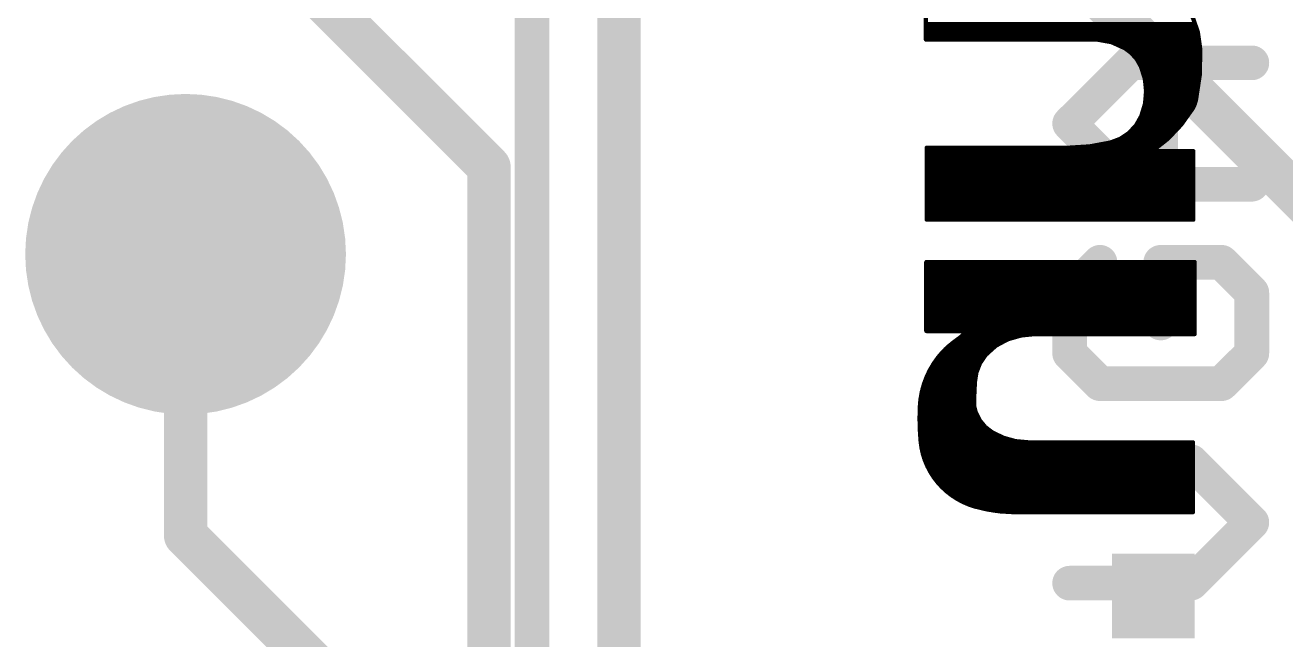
# Model space of a CAD drawing. Extents: x -10.1 to 20.4, y -11.4 to 45.8.
# Drawn here: x 9.22 to 16.61, y 22.63 to 26.23 of the extents above; entities that cross this region are included whole.
import ezdxf

# ---------------------------------------------------------------- set-up
doc = ezdxf.new("R2010")
doc.units = 0
for name, color, linetype in [('1', 12, 'CONTINUOUS'), ('17', 110, 'CONTINUOUS'), ('21', 41, 'CONTINUOUS'), ('22', 40, 'CONTINUOUS')]:
    doc.layers.add(name, color=color, linetype=linetype)

# ---------------------------------------------------------------- blocks, each defined once
blk = doc.blocks.new('ROUNDP')
at = {"const_width": 0.5}
blk.add_lwpolyline([(0, -0.25, 1), (0, 0.25, 1), (0, -0.25)], format="xyb", dxfattribs=at)
blk = doc.blocks.new('RECT')
blk.add_solid([(-0.5, -0.5), (0.5, -0.5), (-0.5, 0.5), (0.5, 0.5)])

msp = doc.modelspace()

# ---------------------------------------------------------------- linework, layer by layer
at = {"layer": '1', "const_width": 0.254}
for points in [[(19.05, 22.86), (12.7, 29.21)], [(11.938, 25.402), (10.16, 27.18)], [(12.7, 10.81), (12.7, 26.93)], [(11.938, 14.478), (11.938, 25.402)], [(10.16, 23.241), (10.16, 24.89)], [(11.176, 22.225), (10.16, 23.241)]]:
    msp.add_lwpolyline(points, dxfattribs=at)
at = {"layer": '1', "const_width": 0.127}
for points in [[(12.0015, 25.402, 1), (11.8745, 25.402)], [(11.8931, 25.3571, 1), (11.9829, 25.4469)], [(10.2235, 24.89, 1), (10.0965, 24.89)], [(10.2049, 23.2859, 1), (10.1151, 23.1961)], [(10.0965, 23.241, 1), (10.2235, 23.241)]]:
    msp.add_lwpolyline(points, format="xyb", dxfattribs=at)
at = {"layer": '21', "const_width": 0.2032}
for points in [[(12.19, 13.81), (12.19, 44.61)], [(15.3407, 25.6563), (15.6966, 26.0122)], [(15.6966, 26.0122), (16.4084, 26.0122)], [(15.8745, 25.3004), (15.8745, 26.0122)], [(15.6966, 25.3004), (15.3407, 25.6563)], [(16.4084, 25.3004), (15.6966, 25.3004)], [(15.5186, 24.8428), (15.3407, 24.6649)], [(16.2305, 24.8428), (15.8745, 24.8428)], [(15.8745, 24.8428), (15.8745, 24.4869)], [(16.4084, 24.6649), (16.2305, 24.8428)], [(15.3407, 24.6649), (15.3407, 24.3089)], [(16.4084, 24.3089), (16.4084, 24.6649)], [(15.3407, 24.3089), (15.5186, 24.131)], [(16.2305, 24.131), (16.4084, 24.3089)], [(15.5186, 24.131), (16.2305, 24.131)], [(16.0525, 23.6734), (15.3407, 23.6734)], [(16.4084, 23.3175), (16.0525, 23.6734)], [(16.0525, 22.9616), (16.4084, 23.3175)], [(15.3407, 22.9616), (16.0525, 22.9616)]]:
    msp.add_lwpolyline(points, dxfattribs=at)
at = {"layer": '21', "const_width": 0.1016}
for points in [[(15.6966, 26.063, 1), (15.6966, 25.9614)], [(15.7325, 25.9763, 1), (15.6607, 26.0481)], [(15.9253, 26.0122, 1), (15.8237, 26.0122)], [(16.4084, 25.9614, 1), (16.4084, 26.063)], [(15.3766, 25.6922, 1), (15.3048, 25.6204)], [(15.3048, 25.6922, 1), (15.3766, 25.6204)], [(15.6966, 25.3512, 1), (15.6966, 25.2496)], [(15.6607, 25.2645, 1), (15.7325, 25.3363)], [(15.8237, 25.3004, 1), (15.9253, 25.3004)], [(16.4084, 25.2496, 1), (16.4084, 25.3512)], [(15.5546, 24.8069, 1), (15.4827, 24.8787)], [(15.8745, 24.8936, 1), (15.8745, 24.792)], [(15.9253, 24.8428, 1), (15.8237, 24.8428)], [(16.2664, 24.8787, 1), (16.1945, 24.8069)], [(16.2305, 24.792, 1), (16.2305, 24.8936)], [(15.3915, 24.6649, 1), (15.2899, 24.6649)], [(15.3048, 24.7008, 1), (15.3766, 24.6289)], [(16.4592, 24.6649, 1), (16.3576, 24.6649)], [(16.3725, 24.6289, 1), (16.4443, 24.7008)], [(15.8237, 24.4869, 1), (15.9253, 24.4869)], [(15.3766, 24.3449, 1), (15.3048, 24.273)], [(16.4443, 24.273, 1), (16.3725, 24.3449)], [(15.2899, 24.3089, 1), (15.3915, 24.3089)], [(16.3576, 24.3089, 1), (16.4592, 24.3089)], [(15.5186, 24.1818, 1), (15.5186, 24.0802)], [(16.2305, 24.0802, 1), (16.2305, 24.1818)], [(15.4827, 24.0951, 1), (15.5546, 24.1669)], [(16.1945, 24.1669, 1), (16.2664, 24.0951)], [(15.3407, 23.7242, 1), (15.3407, 23.6226)], [(16.0884, 23.7093, 1), (16.0166, 23.6375)], [(16.0525, 23.6226, 1), (16.0525, 23.7242)], [(16.4443, 23.2816, 1), (16.3725, 23.3534)], [(16.3725, 23.2816, 1), (16.4443, 23.3534)], [(15.3407, 23.0124, 1), (15.3407, 22.9108)], [(16.0166, 22.9975, 1), (16.0884, 22.9257)], [(16.0525, 22.9108, 1), (16.0525, 23.0124)]]:
    msp.add_lwpolyline(points, format="xyb", dxfattribs=at)
at = {"layer": '22', "const_width": 0.0254}
for points in [[(14.4983, 26.1493), (14.4983, 26.5633)], [(16.0571, 26.2928), (16.0914, 26.1942)], [(14.4983, 26.2382), (16.0761, 26.2382)], [(14.4983, 26.2128), (16.0849, 26.2128)], [(14.4983, 26.1874), (16.0924, 26.1874)], [(14.4983, 26.162), (16.096, 26.162)], [(15.4991, 26.1493), (14.4983, 26.1493)], [(15.5848, 26.134), (15.4991, 26.1493)], [(16.0914, 26.1942), (16.1061, 26.0909)], [(15.5701, 26.1366), (16.0996, 26.1366)], [(15.6642, 26.0985), (15.5848, 26.134)], [(15.6358, 26.1112), (16.1032, 26.1112)], [(15.7026, 26.0696), (15.6642, 26.0985)], [(15.6811, 26.0858), (16.106, 26.0858)], [(15.7344, 26.0336), (15.7026, 26.0696)], [(16.1061, 26.0909), (16.1031, 25.9415)], [(15.7108, 26.0604), (16.1055, 26.0604)], [(15.7332, 26.035), (16.105, 26.035)], [(15.7582, 25.9918), (15.7344, 26.0336)], [(15.7481, 26.0096), (16.1044, 26.0096)], [(15.7813, 25.9205), (15.7582, 25.9918)], [(15.7607, 25.9842), (16.1039, 25.9842)], [(15.7689, 25.9588), (16.1034, 25.9588)], [(15.7772, 25.9334), (16.1018, 25.9334)], [(15.7896, 25.846), (15.7813, 25.9205)], [(16.1031, 25.9415), (16.0807, 25.7937)], [(15.7826, 25.7714), (15.7896, 25.846)], [(15.7827, 25.908), (16.098, 25.908)], [(15.7855, 25.8826), (16.0942, 25.8826)], [(15.7884, 25.8572), (16.0903, 25.8572)], [(15.7607, 25.6997), (15.7826, 25.7714)], [(15.7835, 25.781), (16.0768, 25.781)], [(15.7859, 25.8064), (16.0826, 25.8064)], [(15.7883, 25.8318), (16.0865, 25.8318)], [(16.0807, 25.7937), (16.0727, 25.7675)], [(15.7305, 25.6462), (15.7607, 25.6997)], [(15.7623, 25.7048), (16.0334, 25.7048)], [(15.77, 25.7302), (16.0514, 25.7302)], [(15.7778, 25.7556), (16.0667, 25.7556)], [(16.0604, 25.7429), (15.9945, 25.6499)], [(16.0727, 25.7675), (16.0604, 25.7429)], [(15.6888, 25.601), (15.7305, 25.6462)], [(15.7143, 25.6286), (15.9743, 25.6286)], [(15.7349, 25.654), (15.9974, 25.654)], [(15.7492, 25.6794), (16.0154, 25.6794)], [(15.9945, 25.6499), (15.9161, 25.5672)], [(15.5804, 25.5448), (15.6379, 25.5666)], [(15.6004, 25.5524), (15.8974, 25.5524)], [(15.6379, 25.5666), (15.6888, 25.601)], [(15.6545, 25.5778), (15.9261, 25.5778)], [(15.6908, 25.6032), (15.9502, 25.6032)], [(15.9161, 25.5672), (15.8267, 25.4965)], [(14.5034, 25.0927), (14.5034, 25.5143)], [(14.5034, 25.5143), (15.334, 25.5143)], [(14.5034, 25.5016), (15.8331, 25.5016)], [(14.5034, 25.4762), (16.0655, 25.4762)], [(15.334, 25.5143), (15.4581, 25.522)], [(15.4581, 25.522), (15.5804, 25.5448)], [(15.4851, 25.527), (15.8653, 25.527)], [(15.8267, 25.4965), (15.8267, 25.494)], [(15.8267, 25.494), (16.0655, 25.494)], [(16.0655, 25.494), (16.0655, 25.0927)], [(14.5034, 25.4508), (16.0655, 25.4508)], [(14.5034, 25.4254), (16.0655, 25.4254)], [(14.5034, 25.4), (16.0655, 25.4)], [(14.5034, 25.3746), (16.0655, 25.3746)], [(14.5034, 25.3492), (16.0655, 25.3492)], [(14.5034, 25.3238), (16.0655, 25.3238)], [(14.5034, 25.2984), (16.0655, 25.2984)], [(14.5034, 25.273), (16.0655, 25.273)], [(14.5034, 25.2476), (16.0655, 25.2476)], [(14.5034, 25.2222), (16.0655, 25.2222)], [(14.5034, 25.1968), (16.0655, 25.1968)], [(14.5034, 25.1714), (16.0655, 25.1714)], [(14.5034, 25.146), (16.0655, 25.146)], [(14.5034, 25.1206), (16.0655, 25.1206)], [(14.5034, 25.0952), (16.0655, 25.0952)], [(16.0655, 25.0927), (14.5034, 25.0927)], [(14.5009, 24.8437), (14.5009, 24.4399)], [(16.0731, 24.8437), (14.5009, 24.8437)], [(16.0731, 24.8437), (14.5009, 24.8437)], [(14.5009, 24.8437), (14.5009, 24.4399)], [(14.5009, 24.8412), (16.0731, 24.8412)], [(14.5009, 24.8158), (16.0731, 24.8158)], [(16.0731, 24.4221), (16.0731, 24.8437)], [(16.0731, 24.4221), (16.0731, 24.8437)], [(14.5009, 24.7904), (16.0731, 24.7904)], [(14.5009, 24.765), (16.0731, 24.765)], [(14.5009, 24.7396), (16.0731, 24.7396)], [(14.5009, 24.7142), (16.0731, 24.7142)], [(14.5009, 24.6888), (16.0731, 24.6888)], [(14.5009, 24.6634), (16.0731, 24.6634)], [(14.5009, 24.638), (16.0731, 24.638)], [(14.5009, 24.6126), (16.0731, 24.6126)], [(14.5009, 24.5872), (16.0731, 24.5872)], [(14.5009, 24.5618), (16.0731, 24.5618)], [(14.5009, 24.5364), (16.0731, 24.5364)], [(14.5009, 24.511), (16.0731, 24.511)], [(14.5009, 24.4856), (16.0731, 24.4856)], [(14.5009, 24.4602), (16.0731, 24.4602)], [(14.5009, 24.4399), (14.7218, 24.4399)], [(14.5009, 24.4399), (14.7218, 24.4399)], [(14.7218, 24.4399), (14.7218, 24.4323)], [(14.7218, 24.4399), (14.7218, 24.4323)], [(14.6609, 24.3738), (14.6136, 24.3336)], [(14.699, 24.4018), (14.6609, 24.3738)], [(14.6748, 24.384), (14.9642, 24.384)], [(14.7142, 24.4145), (14.699, 24.4018)], [(14.7081, 24.4094), (15.0402, 24.4094)], [(14.7198, 24.4226), (14.7142, 24.4145)], [(14.7218, 24.4323), (14.7198, 24.4226)], [(14.7218, 24.4348), (16.0731, 24.4348)], [(14.908, 24.3539), (14.9784, 24.3916)], [(14.9784, 24.3916), (15.0558, 24.4139)], [(15.0558, 24.4139), (15.1359, 24.4221)], [(15.1359, 24.4221), (16.0731, 24.4221)], [(15.2044, 24.4221), (16.0731, 24.4221)], [(14.6136, 24.3336), (14.572, 24.2875)], [(14.5903, 24.3078), (14.8572, 24.3078)], [(14.6132, 24.3332), (14.8852, 24.3332)], [(14.643, 24.3586), (14.9168, 24.3586)], [(14.8158, 24.2521), (14.8488, 24.3002)], [(14.8488, 24.3002), (14.908, 24.3539)], [(14.572, 24.2875), (14.5152, 24.1976)], [(14.5367, 24.2316), (14.8077, 24.2316)], [(14.5527, 24.257), (14.8192, 24.257)], [(14.5688, 24.2824), (14.8366, 24.2824)], [(14.7943, 24.1978), (14.8158, 24.2521)], [(14.5152, 24.1976), (14.4783, 24.098)], [(14.4996, 24.1554), (14.7877, 24.1554)], [(14.509, 24.1808), (14.7916, 24.1808)], [(14.5206, 24.2062), (14.7976, 24.2062)], [(14.7853, 24.1402), (14.7943, 24.1978)], [(14.4783, 24.098), (14.4628, 23.9928)], [(14.4755, 24.0792), (14.7826, 24.0792)], [(14.4808, 24.1046), (14.7837, 24.1046)], [(14.4902, 24.13), (14.7848, 24.13)], [(14.7803, 24.0284), (14.7853, 24.1402)], [(14.4643, 24.003), (14.7816, 24.003)], [(14.468, 24.0284), (14.7803, 24.0284)], [(14.4718, 24.0538), (14.7814, 24.0538)], [(14.7821, 23.9949), (14.7803, 24.0284)], [(14.4628, 23.9928), (14.4678, 23.7922)], [(14.4632, 23.9776), (14.7865, 23.9776)], [(14.4638, 23.9522), (14.7955, 23.9522)], [(14.4644, 23.9268), (14.8082, 23.9268)], [(14.7904, 23.9624), (14.7821, 23.9949)], [(14.8134, 23.9164), (14.7904, 23.9624)], [(14.4651, 23.9014), (14.8258, 23.9014)], [(14.4657, 23.876), (14.8471, 23.876)], [(14.4663, 23.8506), (14.8802, 23.8506)], [(14.8461, 23.8768), (14.8134, 23.9164)], [(14.8869, 23.8455), (14.8461, 23.8768)], [(14.467, 23.8252), (14.9289, 23.8252)], [(14.4676, 23.7998), (15.0024, 23.7998)], [(14.4678, 23.7922), (14.4883, 23.6945)], [(14.4715, 23.7744), (16.063, 23.7744)], [(14.9533, 23.8134), (14.8869, 23.8455)], [(15.0244, 23.7937), (14.9533, 23.8134)], [(15.0978, 23.7871), (15.0244, 23.7937)], [(16.063, 23.7871), (15.0978, 23.7871)], [(16.063, 23.7871), (15.0978, 23.7871)], [(16.063, 23.3782), (16.063, 23.7871)], [(16.063, 23.3782), (16.063, 23.7871)], [(14.4769, 23.749), (16.063, 23.749)], [(14.4822, 23.7236), (16.063, 23.7236)], [(14.4875, 23.6982), (16.063, 23.6982)], [(14.4883, 23.6945), (14.5306, 23.604)], [(14.4984, 23.6728), (16.063, 23.6728)], [(14.5103, 23.6474), (16.063, 23.6474)], [(14.5221, 23.622), (16.063, 23.622)], [(14.5306, 23.604), (14.5923, 23.5255)], [(14.5364, 23.5966), (16.063, 23.5966)], [(14.5564, 23.5712), (16.063, 23.5712)], [(14.5763, 23.5458), (16.063, 23.5458)], [(14.5923, 23.5255), (14.6498, 23.4766)], [(14.5983, 23.5204), (16.063, 23.5204)], [(14.6282, 23.495), (16.063, 23.495)], [(14.6498, 23.4766), (14.7148, 23.4381)], [(14.6616, 23.4696), (16.063, 23.4696)], [(14.7045, 23.4442), (16.063, 23.4442)], [(14.7148, 23.4381), (14.7853, 23.4112)], [(14.7654, 23.4188), (16.063, 23.4188)], [(14.7853, 23.4112), (14.896, 23.3872)], [(14.8675, 23.3934), (16.063, 23.3934)], [(14.896, 23.3872), (15.0089, 23.3782)], [(15.0089, 23.3782), (16.063, 23.3782)], [(15.0089, 23.3782), (16.063, 23.3782)]]:
    msp.add_lwpolyline(points, dxfattribs=at)
at = {"layer": '22'}
for points, const_width in [([(14.4983, 26.2446, 1), (14.4983, 26.2319)], 0.0127), ([(14.4983, 26.2192, 1), (14.4983, 26.2065)], 0.0127), ([(16.0761, 26.2319, 1), (16.0761, 26.2446)], 0.0127), ([(16.0849, 26.2065, 1), (16.0849, 26.2192)], 0.0127), ([(14.4983, 26.1938, 1), (14.4983, 26.181)], 0.0127), ([(14.4983, 26.1684, 1), (14.4983, 26.1557)], 0.0127), ([(14.4983, 26.1557, 1), (14.4983, 26.1429)], 0.0127), ([(14.492, 26.1493, 1), (14.5046, 26.1493)], 0.0127), ([(15.5002, 26.1556, 1), (15.498, 26.143)], 0.0127), ([(15.4991, 26.1429, 1), (15.4991, 26.1557)], 0.0127), ([(16.0977, 26.1951, 1), (16.0851, 26.1933)], 0.0127), ([(16.0854, 26.1922, 1), (16.0974, 26.1963)], 0.0127), ([(16.0924, 26.181, 1), (16.0924, 26.1938)], 0.0127), ([(16.096, 26.1557, 1), (16.096, 26.1684)], 0.0127), ([(15.5701, 26.143, 1), (15.5701, 26.1303)], 0.0127), ([(15.5873, 26.1398, 1), (15.5822, 26.1282)], 0.0127), ([(15.5836, 26.1277, 1), (15.5859, 26.1402)], 0.0127), ([(15.6358, 26.1176, 1), (15.6358, 26.1048)], 0.0127), ([(15.668, 26.1036, 1), (15.6604, 26.0934)], 0.0127), ([(15.6616, 26.0927, 1), (15.6668, 26.1043)], 0.0127), ([(15.6811, 26.0922, 1), (15.6811, 26.0795)], 0.0127), ([(15.7074, 26.0738, 1), (15.6979, 26.0654)], 0.0127), ([(15.6988, 26.0646, 1), (15.7065, 26.0747)], 0.0127), ([(16.0996, 26.1303, 1), (16.0996, 26.143)], 0.0127), ([(16.1124, 26.0908, 1), (16.0998, 26.091)], 0.0127), ([(16.0998, 26.09, 1), (16.1124, 26.0918)], 0.0127), ([(16.1032, 26.1048, 1), (16.1032, 26.1176)], 0.0127), ([(16.106, 26.0795, 1), (16.106, 26.0922)], 0.0127), ([(15.7108, 26.0668, 1), (15.7108, 26.0541)], 0.0127), ([(15.7332, 26.0414, 1), (15.7332, 26.0286)], 0.0127), ([(15.7399, 26.0367, 1), (15.7289, 26.0304)], 0.0127), ([(15.7297, 26.0294, 1), (15.7392, 26.0378)], 0.0127), ([(15.7481, 26.016, 1), (15.7481, 26.0033)], 0.0127), ([(15.7642, 25.9938, 1), (15.7522, 25.9898)], 0.0127), ([(16.1044, 26.0033, 1), (16.1044, 26.016)], 0.0127), ([(16.105, 26.0286, 1), (16.105, 26.0414)], 0.0127), ([(16.1055, 26.0541, 1), (16.1055, 26.0668)], 0.0127), ([(15.7527, 25.9887, 1), (15.7637, 25.9949)], 0.0127), ([(15.7607, 25.9906, 1), (15.7607, 25.9779)], 0.0127), ([(15.7689, 25.9652, 1), (15.7689, 25.9524)], 0.0127), ([(15.7772, 25.9398, 1), (15.7772, 25.9271)], 0.0127), ([(15.7877, 25.9212, 1), (15.775, 25.9198)], 0.0127), ([(16.0967, 25.9416, 1), (16.1094, 25.9413)], 0.0127), ([(16.1093, 25.9405, 1), (16.0968, 25.9424)], 0.0127), ([(16.1018, 25.9271, 1), (16.1018, 25.9398)], 0.0127), ([(16.1034, 25.9524, 1), (16.1034, 25.9652)], 0.0127), ([(16.1039, 25.9779, 1), (16.1039, 25.9906)], 0.0127), ([(15.7753, 25.9185, 1), (15.7874, 25.9225)], 0.0127), ([(15.7827, 25.9144, 1), (15.7827, 25.9017)], 0.0127), ([(15.7855, 25.889, 1), (15.7855, 25.8762)], 0.0127), ([(15.7884, 25.8636, 1), (15.7884, 25.8509)], 0.0127), ([(15.7959, 25.8454, 1), (15.7833, 25.8466)], 0.0127), ([(16.0903, 25.8509, 1), (16.0903, 25.8636)], 0.0127), ([(16.0942, 25.8762, 1), (16.0942, 25.889)], 0.0127), ([(16.098, 25.9017, 1), (16.098, 25.9144)], 0.0127), ([(15.7887, 25.7695, 1), (15.7765, 25.7732)], 0.0127), ([(15.7835, 25.7874, 1), (15.7835, 25.7747)], 0.0127), ([(15.7859, 25.8128, 1), (15.7859, 25.8)], 0.0127), ([(15.7883, 25.8382, 1), (15.7883, 25.8255)], 0.0127), ([(15.7833, 25.8453, 1), (15.7959, 25.8467)], 0.0127), ([(16.0744, 25.7947, 1), (16.087, 25.7927)], 0.0127), ([(16.0868, 25.7918, 1), (16.0746, 25.7956)], 0.0127), ([(16.0768, 25.7747, 1), (16.0768, 25.7874)], 0.0127), ([(16.0826, 25.8, 1), (16.0826, 25.8128)], 0.0127), ([(16.0865, 25.8255, 1), (16.0865, 25.8382)], 0.0127), ([(15.7546, 25.7016, 1), (15.7668, 25.6978)], 0.0127), ([(15.7662, 25.6966, 1), (15.7552, 25.7028)], 0.0127), ([(15.7623, 25.7112, 1), (15.7623, 25.6985)], 0.0127), ([(15.77, 25.7366, 1), (15.77, 25.7238)], 0.0127), ([(15.7778, 25.762, 1), (15.7778, 25.7492)], 0.0127), ([(15.7763, 25.772, 1), (15.7889, 25.7708)], 0.0127), ([(16.0334, 25.6985, 1), (16.0334, 25.7112)], 0.0127), ([(16.0514, 25.7238, 1), (16.0514, 25.7366)], 0.0127), ([(16.0547, 25.7457, 1), (16.0661, 25.7401)], 0.0127), ([(16.0656, 25.7392, 1), (16.0552, 25.7466)], 0.0127), ([(16.0666, 25.7693, 1), (16.0787, 25.7656)], 0.0127), ([(16.0667, 25.7492, 1), (16.0667, 25.762)], 0.0127), ([(16.0783, 25.7646, 1), (16.067, 25.7703)], 0.0127), ([(15.7143, 25.635, 1), (15.7143, 25.6223)], 0.0127), ([(15.725, 25.6493, 1), (15.736, 25.643)], 0.0127), ([(15.7352, 25.6419, 1), (15.7258, 25.6505)], 0.0127), ([(15.7349, 25.6604, 1), (15.7349, 25.6476)], 0.0127), ([(15.7492, 25.6858, 1), (15.7492, 25.673)], 0.0127), ([(15.9743, 25.6223, 1), (15.9743, 25.635)], 0.0127), ([(15.9893, 25.6536, 1), (15.9997, 25.6462)], 0.0127), ([(15.9991, 25.6455, 1), (15.9899, 25.6543)], 0.0127), ([(15.9974, 25.6476, 1), (15.9974, 25.6604)], 0.0127), ([(16.0154, 25.673, 1), (16.0154, 25.6858)], 0.0127), ([(15.6004, 25.5588, 1), (15.6004, 25.5461)], 0.0127), ([(15.6343, 25.5719, 1), (15.6414, 25.5613)], 0.0127), ([(15.6401, 25.5607, 1), (15.6356, 25.5725)], 0.0127), ([(15.6545, 25.5842, 1), (15.6545, 25.5714)], 0.0127), ([(15.6841, 25.6053, 1), (15.6935, 25.5967)], 0.0127), ([(15.6908, 25.6096, 1), (15.6908, 25.5968)], 0.0127), ([(15.6924, 25.5957, 1), (15.6853, 25.6063)], 0.0127), ([(15.8974, 25.5461, 1), (15.8974, 25.5588)], 0.0127), ([(15.9115, 25.5716, 1), (15.9207, 25.5628)], 0.0127), ([(15.92, 25.5622, 1), (15.9121, 25.5722)], 0.0127), ([(15.9261, 25.5714, 1), (15.9261, 25.5842)], 0.0127), ([(15.9502, 25.5968, 1), (15.9502, 25.6096)], 0.0127), ([(14.5034, 25.5207, 1), (14.5034, 25.508)], 0.0127), ([(14.5034, 25.508, 1), (14.5034, 25.4952)], 0.0127), ([(14.5034, 25.4826, 1), (14.5034, 25.4699)], 0.0127), ([(14.5098, 25.5143, 1), (14.4971, 25.5143)], 0.0127), ([(15.3336, 25.5206, 1), (15.3344, 25.508)], 0.0127), ([(15.334, 25.508, 1), (15.334, 25.5207)], 0.0127), ([(15.457, 25.5282, 1), (15.4593, 25.5157)], 0.0127), ([(15.4585, 25.5156, 1), (15.4577, 25.5283)], 0.0127), ([(15.4851, 25.5334, 1), (15.4851, 25.5206)], 0.0127), ([(15.5781, 25.5507, 1), (15.5827, 25.5389)], 0.0127), ([(15.5816, 25.5386, 1), (15.5792, 25.551)], 0.0127), ([(15.8331, 25.4965, 1), (15.8204, 25.4965)], 0.0127), ([(15.8228, 25.5015, 1), (15.8306, 25.4915)], 0.0127), ([(15.8267, 25.5004, 1), (15.8267, 25.4876)], 0.0127), ([(15.8204, 25.494, 1), (15.8331, 25.494)], 0.0127), ([(15.8331, 25.4952, 1), (15.8331, 25.508)], 0.0127), ([(15.8653, 25.5206, 1), (15.8653, 25.5334)], 0.0127), ([(16.0719, 25.494, 1), (16.0591, 25.494)], 0.0127), ([(16.0655, 25.4876, 1), (16.0655, 25.5004)], 0.0127), ([(16.0655, 25.4699, 1), (16.0655, 25.4826)], 0.0127), ([(14.5034, 25.4572, 1), (14.5034, 25.4444)], 0.0127), ([(14.5034, 25.4318, 1), (14.5034, 25.419)], 0.0127), ([(14.5034, 25.4064, 1), (14.5034, 25.3937)], 0.0127), ([(16.0655, 25.4444, 1), (16.0655, 25.4572)], 0.0127), ([(16.0655, 25.419, 1), (16.0655, 25.4318)], 0.0127), ([(16.0655, 25.3937, 1), (16.0655, 25.4064)], 0.0127), ([(14.5034, 25.381, 1), (14.5034, 25.3682)], 0.0127), ([(14.5034, 25.3556, 1), (14.5034, 25.3428)], 0.0127), ([(16.0655, 25.3682, 1), (16.0655, 25.381)], 0.0127), ([(16.0655, 25.3428, 1), (16.0655, 25.3556)], 0.0127), ([(14.5034, 25.3302, 1), (14.5034, 25.3175)], 0.0127), ([(14.5034, 25.3048, 1), (14.5034, 25.292)], 0.0127), ([(14.5034, 25.2794, 1), (14.5034, 25.2666)], 0.0127), ([(16.0655, 25.3175, 1), (16.0655, 25.3302)], 0.0127), ([(16.0655, 25.292, 1), (16.0655, 25.3048)], 0.0127), ([(16.0655, 25.2666, 1), (16.0655, 25.2794)], 0.0127), ([(14.5034, 25.254, 1), (14.5034, 25.2413)], 0.0127), ([(14.5034, 25.2286, 1), (14.5034, 25.2158)], 0.0127), ([(14.5034, 25.2032, 1), (14.5034, 25.1904)], 0.0127), ([(16.0655, 25.2413, 1), (16.0655, 25.254)], 0.0127), ([(16.0655, 25.2158, 1), (16.0655, 25.2286)], 0.0127), ([(16.0655, 25.1904, 1), (16.0655, 25.2032)], 0.0127), ([(14.5034, 25.1778, 1), (14.5034, 25.1651)], 0.0127), ([(14.5034, 25.1524, 1), (14.5034, 25.1396)], 0.0127), ([(14.5034, 25.127, 1), (14.5034, 25.1142)], 0.0127), ([(16.0655, 25.1651, 1), (16.0655, 25.1778)], 0.0127), ([(16.0655, 25.1396, 1), (16.0655, 25.1524)], 0.0127), ([(16.0655, 25.1142, 1), (16.0655, 25.127)], 0.0127), ([(14.5034, 25.1016, 1), (14.5034, 25.0889)], 0.0127), ([(14.5034, 25.0991, 1), (14.5034, 25.0863)], 0.0127), ([(14.4971, 25.0927, 1), (14.5098, 25.0927)], 0.0127), ([(16.0591, 25.0927, 1), (16.0719, 25.0927)], 0.0127), ([(16.0655, 25.0889, 1), (16.0655, 25.1016)], 0.0127), ([(16.0655, 25.0863, 1), (16.0655, 25.0991)], 0.0127), ([(14.5009, 24.8501, 1), (14.5009, 24.8374)], 0.0127), ([(14.5009, 24.8501, 1), (14.5009, 24.8374)], 0.0127), ([(14.5073, 24.8437, 1), (14.4946, 24.8437)], 0.0127), ([(14.5073, 24.8437, 1), (14.4946, 24.8437)], 0.0127), ([(14.5009, 24.8476, 1), (14.5009, 24.8348)], 0.0127), ([(14.5009, 24.8222, 1), (14.5009, 24.8094)], 0.0127), ([(16.0795, 24.8437, 1), (16.0667, 24.8437)], 0.0127), ([(16.0795, 24.8437, 1), (16.0667, 24.8437)], 0.0127), ([(16.0731, 24.8374, 1), (16.0731, 24.8501)], 0.0127), ([(16.0731, 24.8374, 1), (16.0731, 24.8501)], 0.0127), ([(16.0731, 24.8348, 1), (16.0731, 24.8476)], 0.0127), ([(16.0731, 24.8094, 1), (16.0731, 24.8222)], 0.0127), ([(14.5009, 24.7968, 1), (14.5009, 24.7841)], 0.0127), ([(14.5009, 24.7714, 1), (14.5009, 24.7586)], 0.0127), ([(14.5009, 24.746, 1), (14.5009, 24.7333)], 0.0127), ([(16.0731, 24.7841, 1), (16.0731, 24.7968)], 0.0127), ([(16.0731, 24.7586, 1), (16.0731, 24.7714)], 0.0127), ([(16.0731, 24.7333, 1), (16.0731, 24.746)], 0.0127), ([(14.5009, 24.7206, 1), (14.5009, 24.7079)], 0.0127), ([(14.5009, 24.6952, 1), (14.5009, 24.6824)], 0.0127), ([(14.5009, 24.6698, 1), (14.5009, 24.6571)], 0.0127), ([(16.0731, 24.7079, 1), (16.0731, 24.7206)], 0.0127), ([(16.0731, 24.6824, 1), (16.0731, 24.6952)], 0.0127), ([(16.0731, 24.6571, 1), (16.0731, 24.6698)], 0.0127), ([(14.5009, 24.6444, 1), (14.5009, 24.6317)], 0.0127), ([(14.5009, 24.619, 1), (14.5009, 24.6062)], 0.0127), ([(14.5009, 24.5936, 1), (14.5009, 24.5809)], 0.0127), ([(16.0731, 24.6317, 1), (16.0731, 24.6444)], 0.0127), ([(16.0731, 24.6062, 1), (16.0731, 24.619)], 0.0127), ([(16.0731, 24.5809, 1), (16.0731, 24.5936)], 0.0127), ([(14.5009, 24.5682, 1), (14.5009, 24.5555)], 0.0127), ([(14.5009, 24.5428, 1), (14.5009, 24.53)], 0.0127), ([(16.0731, 24.5555, 1), (16.0731, 24.5682)], 0.0127), ([(16.0731, 24.53, 1), (16.0731, 24.5428)], 0.0127), ([(14.5009, 24.5174, 1), (14.5009, 24.5047)], 0.0127), ([(14.5009, 24.492, 1), (14.5009, 24.4793)], 0.0127), ([(14.5009, 24.4666, 1), (14.5009, 24.4538)], 0.0127), ([(14.5009, 24.4463, 1), (14.5009, 24.4336)], 0.0127), ([(14.5009, 24.4463, 1), (14.5009, 24.4336)], 0.0127), ([(14.7281, 24.4399, 1), (14.7155, 24.4399)], 0.0127), ([(14.7281, 24.4399, 1), (14.7155, 24.4399)], 0.0127), ([(14.7218, 24.4336, 1), (14.7218, 24.4463)], 0.0127), ([(14.7218, 24.4336, 1), (14.7218, 24.4463)], 0.0127), ([(16.0731, 24.5047, 1), (16.0731, 24.5174)], 0.0127), ([(16.0731, 24.4793, 1), (16.0731, 24.492)], 0.0127), ([(16.0731, 24.4538, 1), (16.0731, 24.4666)], 0.0127), ([(14.4946, 24.4399, 1), (14.5073, 24.4399)], 0.0127), ([(14.4946, 24.4399, 1), (14.5073, 24.4399)], 0.0127), ([(14.6609, 24.3738, 0.0664), (14.572, 24.2875)], 0.0254), ([(14.699, 24.4018, 0.0022), (14.6609, 24.3738)], 0.0254), ([(14.6571, 24.3789, 1), (14.6647, 24.3687)], 0.0127), ([(14.6571, 24.3789, 1), (14.6647, 24.3687)], 0.0127), ([(14.665, 24.369, 1), (14.6568, 24.3786)], 0.0127), ([(14.6647, 24.3687, 1), (14.6571, 24.3789)], 0.0127), ([(14.6748, 24.3904, 1), (14.6748, 24.3776)], 0.0127), ([(14.699, 24.4018, 0.0333), (14.7142, 24.4145)], 0.0254), ([(14.6953, 24.4069, 1), (14.7027, 24.3967)], 0.0127), ([(14.6949, 24.4067, 1), (14.7031, 24.3969)], 0.0127), ([(14.7028, 24.3967, 1), (14.6952, 24.4069)], 0.0127), ([(14.7027, 24.3967, 1), (14.6953, 24.4069)], 0.0127), ([(14.7081, 24.4158, 1), (14.7081, 24.4031)], 0.0127), ([(14.7142, 24.4145, 0.205), (14.7218, 24.4323)], 0.0254), ([(14.7098, 24.4191, 1), (14.7186, 24.4099)], 0.0127), ([(14.709, 24.4181, 1), (14.7194, 24.4109)], 0.0127), ([(14.7186, 24.4099, 1), (14.7098, 24.4191)], 0.0127), ([(14.7183, 24.4096, 1), (14.7101, 24.4194)], 0.0127), ([(14.7136, 24.4239, 1), (14.726, 24.4214)], 0.0127), ([(14.725, 24.419, 1), (14.7146, 24.4262)], 0.0127), ([(14.7218, 24.4412, 1), (14.7218, 24.4285)], 0.0127), ([(14.7281, 24.4323, 1), (14.7155, 24.4323)], 0.0127), ([(14.7155, 24.4323, 1), (14.7281, 24.4323)], 0.0127), ([(14.7155, 24.4323, 1), (14.7281, 24.4323)], 0.0127), ([(14.728, 24.431, 1), (14.7156, 24.4336)], 0.0127), ([(14.9784, 24.3916, 0.1229), (14.8488, 24.3002)], 0.0254), ([(14.9642, 24.3776, 1), (14.9642, 24.3904)], 0.0127), ([(15.1359, 24.4221, 0.0895), (14.9784, 24.3916)], 0.0254), ([(14.9766, 24.3977, 1), (14.9802, 24.3855)], 0.0127), ([(14.9761, 24.3975, 1), (14.9807, 24.3857)], 0.0127), ([(14.9814, 24.386, 1), (14.9754, 24.3972)], 0.0127), ([(14.9807, 24.3857, 1), (14.9761, 24.3975)], 0.0127), ([(15.0402, 24.4031, 1), (15.0402, 24.4158)], 0.0127), ([(15.0551, 24.4202, 1), (15.0564, 24.4076)], 0.0127), ([(15.0575, 24.4078, 1), (15.054, 24.42)], 0.0127), ([(15.2044, 24.4221, 0.0064), (15.1359, 24.4221)], 0.0254), ([(15.1359, 24.4285, 1), (15.1359, 24.4157)], 0.0127), ([(15.1358, 24.4284, 1), (15.136, 24.4158)], 0.0127), ([(15.1365, 24.4158, 1), (15.1353, 24.4284)], 0.0127), ([(15.136, 24.4158, 1), (15.1358, 24.4284)], 0.0127), ([(15.2044, 24.4285, 1), (15.2044, 24.4157)], 0.0127), ([(15.2043, 24.4158, 1), (15.2045, 24.4284)], 0.0127), ([(16.0667, 24.4221, 1), (16.0795, 24.4221)], 0.0127), ([(16.0667, 24.4221, 1), (16.0795, 24.4221)], 0.0127), ([(16.0731, 24.4285, 1), (16.0731, 24.4412)], 0.0127), ([(16.0731, 24.4157, 1), (16.0731, 24.4285)], 0.0127), ([(16.0731, 24.4157, 1), (16.0731, 24.4285)], 0.0127), ([(14.5903, 24.3142, 1), (14.5903, 24.3014)], 0.0127), ([(14.6132, 24.3396, 1), (14.6132, 24.3269)], 0.0127), ([(14.6095, 24.3384, 1), (14.6177, 24.3288)], 0.0127), ([(14.6183, 24.3293, 1), (14.6089, 24.3379)], 0.0127), ([(14.643, 24.365, 1), (14.643, 24.3523)], 0.0127), ([(14.8488, 24.3002, 0.1688), (14.7853, 24.1402)], 0.0254), ([(14.8445, 24.3049, 1), (14.8531, 24.2955)], 0.0127), ([(14.844, 24.3043, 1), (14.8536, 24.2961)], 0.0127), ([(14.854, 24.2966, 1), (14.8436, 24.3038)], 0.0127), ([(14.8536, 24.2961, 1), (14.844, 24.3043)], 0.0127), ([(14.8572, 24.3014, 1), (14.8572, 24.3142)], 0.0127), ([(14.8852, 24.3269, 1), (14.8852, 24.3396)], 0.0127), ([(14.905, 24.3595, 1), (14.911, 24.3483)], 0.0127), ([(14.9122, 24.3492, 1), (14.9037, 24.3586)], 0.0127), ([(14.9168, 24.3523, 1), (14.9168, 24.365)], 0.0127), ([(14.572, 24.2875, 0.1577), (14.4628, 23.9928)], 0.0254), ([(14.5367, 24.238, 1), (14.5367, 24.2252)], 0.0127), ([(14.5527, 24.2634, 1), (14.5527, 24.2507)], 0.0127), ([(14.5688, 24.2888, 1), (14.5688, 24.2761)], 0.0127), ([(14.5673, 24.2918, 1), (14.5767, 24.2832)], 0.0127), ([(14.567, 24.2914, 1), (14.577, 24.2836)], 0.0127), ([(14.5774, 24.2841, 1), (14.5666, 24.2909)], 0.0127), ([(14.577, 24.2836, 1), (14.567, 24.2914)], 0.0127), ([(14.8077, 24.2252, 1), (14.8077, 24.238)], 0.0127), ([(14.8106, 24.2557, 1), (14.8211, 24.2485)], 0.0127), ([(14.8217, 24.2497, 1), (14.8099, 24.2544)], 0.0127), ([(14.8192, 24.2507, 1), (14.8192, 24.2634)], 0.0127), ([(14.8366, 24.2761, 1), (14.8366, 24.2888)], 0.0127), ([(14.4996, 24.1618, 1), (14.4996, 24.149)], 0.0127), ([(14.509, 24.1872, 1), (14.509, 24.1745)], 0.0127), ([(14.5099, 24.201, 1), (14.5206, 24.1942)], 0.0127), ([(14.5212, 24.1954, 1), (14.5093, 24.1998)], 0.0127), ([(14.5206, 24.2126, 1), (14.5206, 24.1999)], 0.0127), ([(14.7877, 24.149, 1), (14.7877, 24.1618)], 0.0127), ([(14.7884, 24.2002, 1), (14.8002, 24.1955)], 0.0127), ([(14.8006, 24.1969, 1), (14.788, 24.1988)], 0.0127), ([(14.7916, 24.1745, 1), (14.7916, 24.1872)], 0.0127), ([(14.7976, 24.1999, 1), (14.7976, 24.2126)], 0.0127), ([(14.4755, 24.0856, 1), (14.4755, 24.0728)], 0.0127), ([(14.4723, 24.1002, 1), (14.4842, 24.0958)], 0.0127), ([(14.4846, 24.097, 1), (14.472, 24.0989)], 0.0127), ([(14.4808, 24.111, 1), (14.4808, 24.0983)], 0.0127), ([(14.4902, 24.1364, 1), (14.4902, 24.1237)], 0.0127), ([(14.7803, 24.0284, 0.0006), (14.7853, 24.1402)], 0.0254), ([(14.779, 24.1412, 1), (14.7916, 24.1392)], 0.0127), ([(14.779, 24.1405, 1), (14.7916, 24.1399)], 0.0127), ([(14.7916, 24.1399, 1), (14.779, 24.1405)], 0.0127), ([(14.7916, 24.1399, 1), (14.779, 24.1405)], 0.0127), ([(14.7826, 24.0728, 1), (14.7826, 24.0856)], 0.0127), ([(14.7837, 24.0983, 1), (14.7837, 24.111)], 0.0127), ([(14.7848, 24.1237, 1), (14.7848, 24.1364)], 0.0127), ([(14.4643, 24.0094, 1), (14.4643, 23.9966)], 0.0127), ([(14.468, 24.0348, 1), (14.468, 24.0221)], 0.0127), ([(14.4718, 24.0602, 1), (14.4718, 24.0475)], 0.0127), ([(14.7803, 24.0284, 0.0992), (14.7904, 23.9624)], 0.0254), ([(14.7866, 24.0287, 1), (14.774, 24.0281)], 0.0127), ([(14.774, 24.0287, 1), (14.7866, 24.0281)], 0.0127), ([(14.774, 24.0287, 1), (14.7866, 24.0281)], 0.0127), ([(14.7866, 24.0281, 1), (14.774, 24.0287)], 0.0127), ([(14.7803, 24.0221, 1), (14.7803, 24.0348)], 0.0127), ([(14.7814, 24.0475, 1), (14.7814, 24.0602)], 0.0127), ([(14.7816, 23.9966, 1), (14.7816, 24.0094)], 0.0127), ([(14.4628, 23.9928, 0.0335), (14.4678, 23.7922)], 0.0254), ([(14.4691, 23.993, 1), (14.4565, 23.9926)], 0.0127), ([(14.4565, 23.9937, 1), (14.4691, 23.9919)], 0.0127), ([(14.4565, 23.9931, 1), (14.4691, 23.9925)], 0.0127), ([(14.4691, 23.9925, 1), (14.4565, 23.9931)], 0.0127), ([(14.4632, 23.984, 1), (14.4632, 23.9713)], 0.0127), ([(14.4638, 23.9586, 1), (14.4638, 23.9459)], 0.0127), ([(14.4644, 23.9332, 1), (14.4644, 23.9204)], 0.0127), ([(14.7882, 23.9965, 1), (14.7759, 23.9933)], 0.0127), ([(14.7757, 23.9946, 1), (14.7884, 23.9952)], 0.0127), ([(14.7961, 23.9652, 1), (14.7847, 23.9596)], 0.0127), ([(14.7904, 23.9624, 0.1719), (14.8869, 23.8455)], 0.0254), ([(14.7964, 23.9646, 1), (14.7844, 23.9602)], 0.0127), ([(14.7842, 23.9608, 1), (14.7966, 23.964)], 0.0127), ([(14.7844, 23.9602, 1), (14.7964, 23.9646)], 0.0127), ([(14.7865, 23.9713, 1), (14.7865, 23.984)], 0.0127), ([(14.7955, 23.9459, 1), (14.7955, 23.9586)], 0.0127), ([(14.8082, 23.9204, 1), (14.8082, 23.9332)], 0.0127), ([(14.4651, 23.9078, 1), (14.4651, 23.8951)], 0.0127), ([(14.4657, 23.8824, 1), (14.4657, 23.8697)], 0.0127), ([(14.4663, 23.857, 1), (14.4663, 23.8442)], 0.0127), ([(14.8183, 23.9204, 1), (14.8085, 23.9124)], 0.0127), ([(14.8077, 23.9136, 1), (14.819, 23.9192)], 0.0127), ([(14.8258, 23.8951, 1), (14.8258, 23.9078)], 0.0127), ([(14.85, 23.8818, 1), (14.8422, 23.8717)], 0.0127), ([(14.8412, 23.8727, 1), (14.851, 23.8808)], 0.0127), ([(14.8471, 23.8697, 1), (14.8471, 23.8824)], 0.0127), ([(14.8802, 23.8442, 1), (14.8802, 23.857)], 0.0127), ([(14.467, 23.8316, 1), (14.467, 23.8189)], 0.0127), ([(14.4676, 23.8062, 1), (14.4676, 23.7934)], 0.0127), ([(14.474, 23.7935, 1), (14.4616, 23.7909)], 0.0127), ([(14.4678, 23.7922, 0.1741), (14.5923, 23.5255)], 0.0254), ([(14.4741, 23.7928, 1), (14.4615, 23.7916)], 0.0127), ([(14.4615, 23.7916, 1), (14.4741, 23.7928)], 0.0127), ([(14.4615, 23.792, 1), (14.4741, 23.7924)], 0.0127), ([(14.4715, 23.7808, 1), (14.4715, 23.768)], 0.0127), ([(14.8897, 23.8512, 1), (14.8841, 23.8398)], 0.0127), ([(14.8869, 23.8455, 0.136), (15.0978, 23.7871)], 0.0254), ([(14.8902, 23.8509, 1), (14.8836, 23.8401)], 0.0127), ([(14.883, 23.8405, 1), (14.8908, 23.8505)], 0.0127), ([(14.8836, 23.8401, 1), (14.8902, 23.8509)], 0.0127), ([(14.9289, 23.8189, 1), (14.9289, 23.8316)], 0.0127), ([(14.955, 23.8195, 1), (14.9516, 23.8073)], 0.0127), ([(14.9505, 23.8077, 1), (14.9561, 23.8191)], 0.0127), ([(15.0024, 23.7934, 1), (15.0024, 23.8062)], 0.0127), ([(15.0249, 23.8, 1), (15.0238, 23.7874)], 0.0127), ([(15.0227, 23.7876, 1), (15.0261, 23.7998)], 0.0127), ([(15.0978, 23.7935, 1), (15.0978, 23.7808)], 0.0127), ([(15.0978, 23.7935, 1), (15.0978, 23.7808)], 0.0127), ([(15.0972, 23.7808, 1), (15.0984, 23.7934)], 0.0127), ([(15.0978, 23.7808, 1), (15.0978, 23.7934)], 0.0127), ([(16.0694, 23.7871, 1), (16.0567, 23.7871)], 0.0127), ([(16.0694, 23.7871, 1), (16.0567, 23.7871)], 0.0127), ([(16.063, 23.7808, 1), (16.063, 23.7935)], 0.0127), ([(16.063, 23.7808, 1), (16.063, 23.7935)], 0.0127), ([(16.063, 23.768, 1), (16.063, 23.7808)], 0.0127), ([(14.4769, 23.7554, 1), (14.4769, 23.7427)], 0.0127), ([(14.4822, 23.73, 1), (14.4822, 23.7172)], 0.0127), ([(16.063, 23.7427, 1), (16.063, 23.7554)], 0.0127), ([(16.063, 23.7172, 1), (16.063, 23.73)], 0.0127), ([(14.4875, 23.7046, 1), (14.4875, 23.6918)], 0.0127), ([(14.4941, 23.6972, 1), (14.4826, 23.6918)], 0.0127), ([(14.4821, 23.6932, 1), (14.4945, 23.6958)], 0.0127), ([(14.4984, 23.6792, 1), (14.4984, 23.6665)], 0.0127), ([(14.5103, 23.6538, 1), (14.5103, 23.641)], 0.0127), ([(16.063, 23.6918, 1), (16.063, 23.7046)], 0.0127), ([(16.063, 23.6665, 1), (16.063, 23.6792)], 0.0127), ([(16.063, 23.641, 1), (16.063, 23.6538)], 0.0127), ([(14.5221, 23.6284, 1), (14.5221, 23.6156)], 0.0127), ([(14.5356, 23.6079, 1), (14.5256, 23.6001)], 0.0127), ([(14.5248, 23.6013, 1), (14.5363, 23.6067)], 0.0127), ([(14.5364, 23.603, 1), (14.5364, 23.5903)], 0.0127), ([(14.5564, 23.5776, 1), (14.5564, 23.5648)], 0.0127), ([(16.063, 23.6156, 1), (16.063, 23.6284)], 0.0127), ([(16.063, 23.5903, 1), (16.063, 23.603)], 0.0127), ([(16.063, 23.5648, 1), (16.063, 23.5776)], 0.0127), ([(14.5763, 23.5522, 1), (14.5763, 23.5394)], 0.0127), ([(14.5964, 23.5303, 1), (14.5882, 23.5207)], 0.0127), ([(14.5923, 23.5255, 0.1281), (14.7853, 23.4112)], 0.0254), ([(14.5968, 23.53, 1), (14.5878, 23.521)], 0.0127), ([(14.5873, 23.5216, 1), (14.5973, 23.5294)], 0.0127), ([(14.5878, 23.521, 1), (14.5968, 23.53)], 0.0127), ([(14.5983, 23.5268, 1), (14.5983, 23.5141)], 0.0127), ([(14.6282, 23.5014, 1), (14.6282, 23.4886)], 0.0127), ([(16.063, 23.5394, 1), (16.063, 23.5522)], 0.0127), ([(16.063, 23.5141, 1), (16.063, 23.5268)], 0.0127), ([(16.063, 23.4886, 1), (16.063, 23.5014)], 0.0127), ([(14.6531, 23.4821, 1), (14.6466, 23.4711)], 0.0127), ([(14.6457, 23.4718, 1), (14.6539, 23.4814)], 0.0127), ([(14.6616, 23.476, 1), (14.6616, 23.4632)], 0.0127), ([(14.7045, 23.4506, 1), (14.7045, 23.4379)], 0.0127), ([(14.717, 23.4441, 1), (14.7125, 23.4322)], 0.0127), ([(14.7115, 23.4327, 1), (14.718, 23.4436)], 0.0127), ([(14.7654, 23.4252, 1), (14.7654, 23.4124)], 0.0127), ([(14.7866, 23.4174, 1), (14.784, 23.405)], 0.0127), ([(14.7853, 23.4112, 0.0668), (15.0089, 23.3782)], 0.0254), ([(14.7871, 23.4173, 1), (14.7835, 23.4051)], 0.0127), ([(14.783, 23.4053, 1), (14.7876, 23.4171)], 0.0127), ([(14.7835, 23.4051, 1), (14.7871, 23.4173)], 0.0127), ([(16.063, 23.4632, 1), (16.063, 23.476)], 0.0127), ([(16.063, 23.4379, 1), (16.063, 23.4506)], 0.0127), ([(16.063, 23.4124, 1), (16.063, 23.4252)], 0.0127), ([(14.8675, 23.3998, 1), (14.8675, 23.387)], 0.0127), ([(14.8965, 23.3936, 1), (14.8955, 23.3809)], 0.0127), ([(14.8947, 23.381, 1), (14.8973, 23.3934)], 0.0127), ([(15.0089, 23.3846, 1), (15.0089, 23.3718)], 0.0127), ([(15.0089, 23.3846, 1), (15.0089, 23.3718)], 0.0127), ([(15.0084, 23.3719, 1), (15.0094, 23.3845)], 0.0127), ([(15.0088, 23.3719, 1), (15.009, 23.3845)], 0.0127), ([(16.0567, 23.3782, 1), (16.0694, 23.3782)], 0.0127), ([(16.0567, 23.3782, 1), (16.0694, 23.3782)], 0.0127), ([(16.063, 23.387, 1), (16.063, 23.3998)], 0.0127), ([(16.063, 23.3718, 1), (16.063, 23.3846)], 0.0127), ([(16.063, 23.3718, 1), (16.063, 23.3846)], 0.0127)]:
    msp.add_lwpolyline(points, format="xyb", dxfattribs=dict(at, const_width=const_width))

# ---------------------------------------------------------------- block references
at = {"layer": '17', "xscale": 1.8796, "yscale": 1.8796, "rotation": 90}
msp.add_blockref('ROUNDP', (10.16, 24.89), dxfattribs=at)
msp.add_blockref('ROUNDP', (10.16, 24.89), dxfattribs=at)
at = {"layer": '22', "xscale": 0.4953, "yscale": 0.4851, "rotation": 270}
msp.add_blockref('RECT', (15.8306, 22.8866), dxfattribs=at)

doc.saveas('drawing.dxf')
